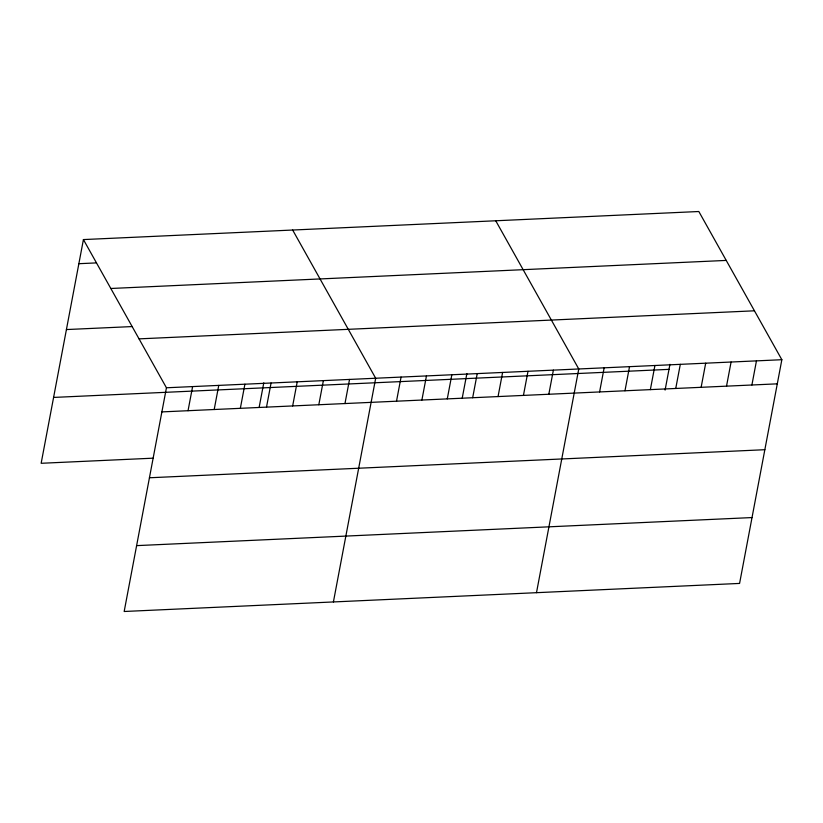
<?xml version="1.0" encoding="UTF-8"?>
<svg xmlns="http://www.w3.org/2000/svg" width="823" height="823" viewBox="0 0 823 823"><rect width="100%" height="100%" fill="white"/><g stroke="black" fill="none" stroke-linecap="round" stroke-linejoin="round"><path stroke-width="1.23" d="M83.421 239.575L166.441 387.777L124.17 611.489L739.579 583.425L781.85 359.713L698.83 211.511L83.421 239.575L41.15 463.287L153.243 458.174M188.045 410.708L192.603 386.584M214.196 409.515L218.753 385.39M240.347 408.321L244.904 384.197M259.142 407.395L263.782 382.849M266.508 407.138L271.065 383.014M292.659 405.945L297.216 381.821M318.81 404.751L323.377 380.627M344.971 403.558L349.528 379.434M333.408 601.942L375.679 378.241L292.659 230.039M396.511 401.202L401.068 377.078M421.89 400.05L426.458 375.926M447.28 398.888L451.837 374.763M462.228 398.137L466.867 373.591M472.669 397.735L477.227 373.611M498.049 396.573L502.606 372.449M523.438 395.421L527.996 371.296M548.818 394.258L553.385 370.134M536.493 592.683L578.764 368.971L495.744 220.77M599.597 391.943L604.154 367.819M624.976 390.781L629.533 366.657M650.365 389.629L654.923 365.505M665.087 390.092L669.953 364.332M675.745 388.466L680.312 364.342M701.134 387.314L705.692 363.19M726.524 386.152L731.081 362.027M751.903 384.999L756.46 360.875M78.864 263.699L96.301 262.907M110.817 288.482L726.225 260.418M66.416 329.56L132.431 326.556M139.046 338.87L754.454 310.806M166.441 387.777L781.85 359.713M53.598 397.427L668.996 369.362M161.884 411.901L777.293 383.837M149.436 477.772L764.845 449.708M136.618 545.628L752.027 517.564"/></g></svg>
